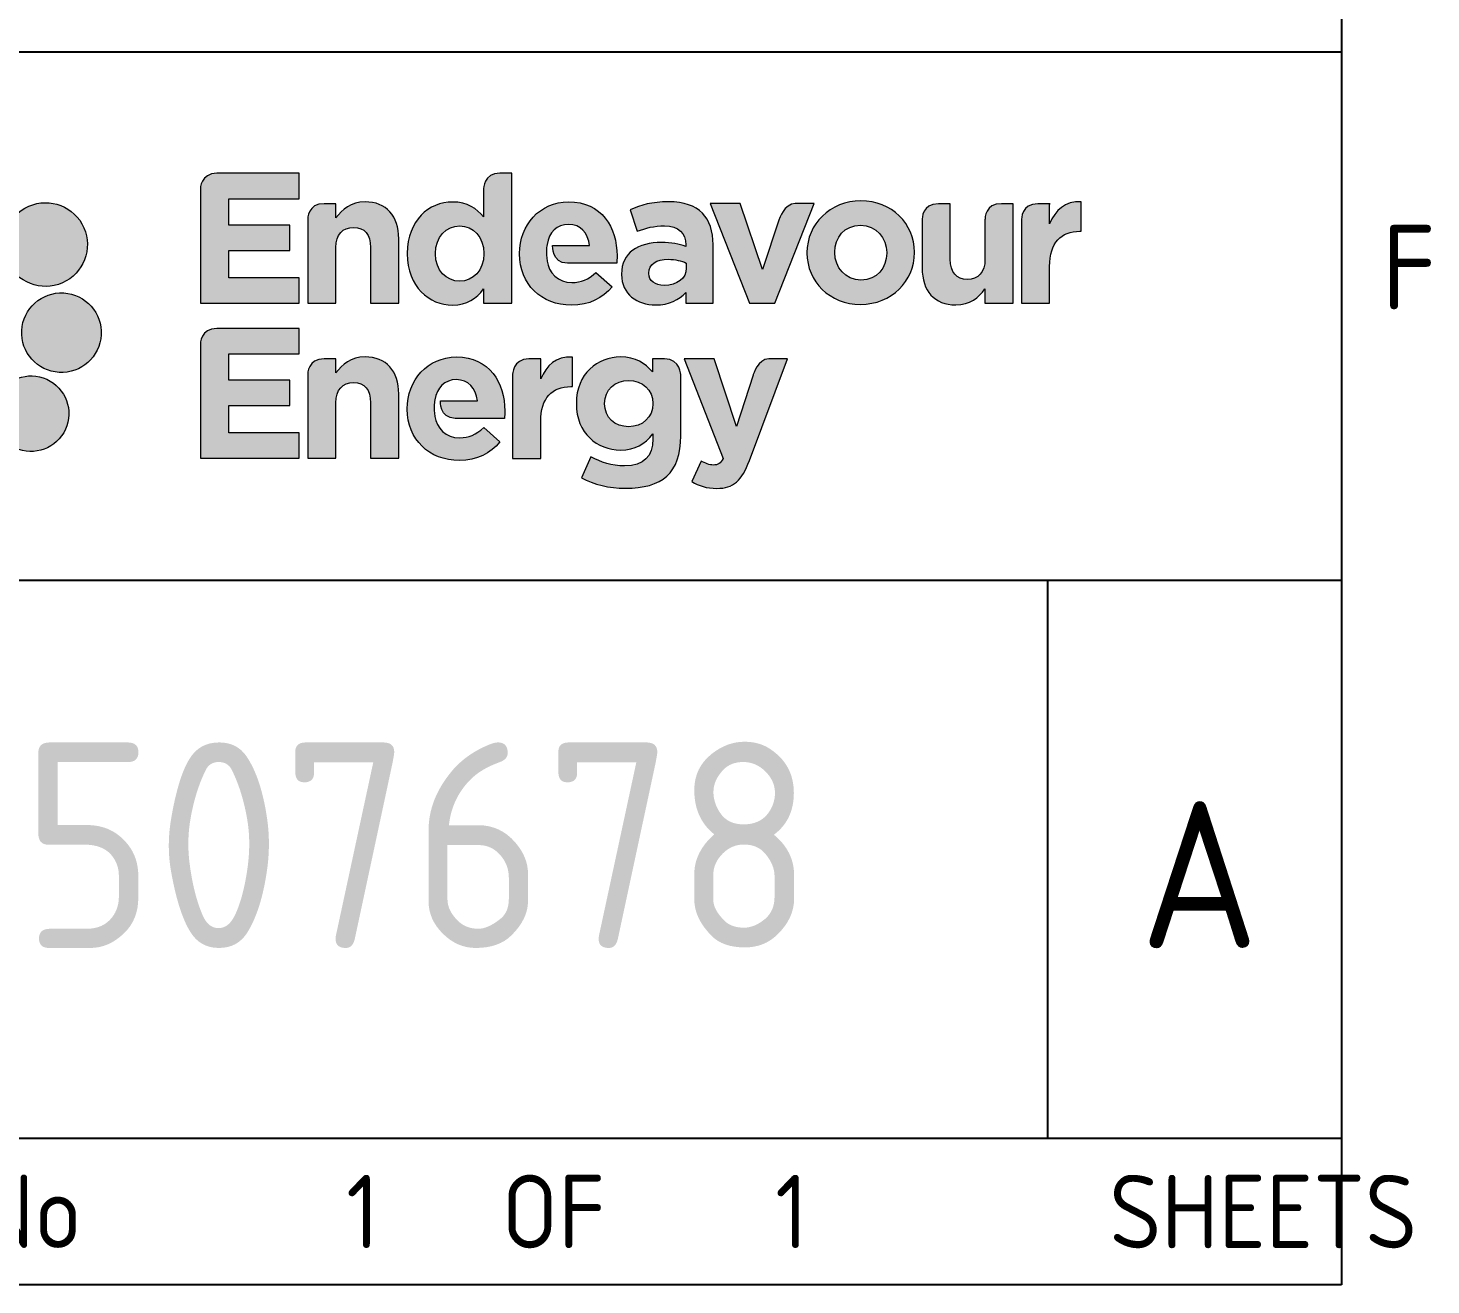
# Paper-space layout 'A2' of a CAD drawing. Header units: metres, sheet in millimetres. Extents: x -21 to 565, y 0 to 412.
# Drawn here: x 515.67 to 563.44, y 5 to 47.81 of the extents above; entities that cross this region are included whole.
import ezdxf
from ezdxf.enums import TextEntityAlignment as Align

# ---------------------------------------------------------------- set-up
doc = ezdxf.new("R2010")
doc.units = ezdxf.units.M
doc.layers.get('0').update_dxf_attribs({"color": 6})
doc.layers.add('Notes', color=7, linetype='Continuous')
doc.layers.add('SupportsUG_SP_EXT', color=7, linetype='Continuous')
doc.layers.get('0').freeze()
doc.styles.add('iecISOCP', font='isocp.shx')
doc.styles.get("Standard").update_dxf_attribs({"font": 'arial.ttf'})

# ---------------------------------------------------------------- blocks, each defined once
blk = doc.blocks.new('EE_LOGO')
h = blk.add_hatch(color=7)
edge = h.paths.add_edge_path()
edge.add_spline(control_points=[(-3.852, 0.44), (-3.852, 0.44), (-3.852, 4.253), (-3.852, 4.3), (-3.852, 4.346), (-3.85, 4.86), (-3.293, 4.86), (-2.736, 4.861), (-0.486, 4.86), (-0.486, 4.86), (-0.486, 4.86), (-0.486, 3.995), (-0.486, 3.995), (-0.486, 3.995), (-2.886, 3.995), (-2.886, 3.995), (-2.886, 3.995), (-2.886, 3.099), (-2.886, 3.099), (-2.886, 3.099), (-0.802, 3.099), (-0.802, 3.099), (-0.802, 3.099), (-0.802, 2.233), (-0.802, 2.233), (-0.802, 2.233), (-2.886, 2.233), (-2.886, 2.233), (-2.886, 2.233), (-2.886, 1.305), (-2.886, 1.305), (-2.886, 1.305), (-0.486, 1.305), (-0.486, 1.305), (-0.486, 1.305), (-0.486, 0.44), (-0.486, 0.44), (-0.486, 0.44), (-3.852, 0.44), (-3.852, 0.44)], knot_values=[0, 0, 0, 0, 1, 1, 1, 2, 2, 2, 3, 3, 3, 4, 4, 4, 5, 5, 5, 6, 6, 6, 7, 7, 7, 8, 8, 8, 9, 9, 9, 10, 10, 10, 11, 11, 11, 12, 12, 12, 13, 13, 13, 13], degree=3, periodic=0)
h = blk.add_hatch(color=7)
edge = h.paths.add_edge_path(flags=16)
edge.add_spline(control_points=[(5.8, 2.133), (5.8, 2.695), (5.427, 3.067), (4.979, 3.067), (4.531, 3.067), (4.151, 2.701), (4.151, 2.133), (4.151, 2.133), (4.151, 2.12), (4.151, 2.12), (4.151, 1.558), (4.531, 1.185), (4.979, 1.185), (5.427, 1.185), (5.8, 1.558), (5.8, 2.12), (5.8, 2.12), (5.8, 2.133), (5.8, 2.133)], knot_values=[0, 0, 0, 0, 1, 1, 1, 2, 2, 2, 3, 3, 3, 4, 4, 4, 5, 5, 5, 6, 6, 6, 6], degree=3, periodic=0)
edge = h.paths.add_edge_path()
edge.add_spline(control_points=[(5.787, 0.44), (5.787, 0.44), (5.787, 0.92), (5.787, 0.92), (5.554, 0.604), (5.231, 0.371), (4.733, 0.371), (3.943, 0.371), (3.192, 0.99), (3.192, 2.12), (3.192, 2.12), (3.192, 2.133), (3.192, 2.133), (3.192, 3.263), (3.931, 3.882), (4.733, 3.882), (5.244, 3.882), (5.56, 3.648), (5.787, 3.377), (5.787, 3.377), (5.787, 4.266), (5.787, 4.304), (5.787, 4.343), (5.789, 4.861), (6.343, 4.861), (6.731, 4.861), (6.747, 4.861), (6.747, 4.861), (6.747, 4.861), (6.747, 0.44), (6.747, 0.44), (6.747, 0.44), (5.787, 0.44), (5.787, 0.44)], knot_values=[0, 0, 0, 0, 1, 1, 1, 2, 2, 2, 3, 3, 3, 4, 4, 4, 5, 5, 5, 6, 6, 6, 7, 7, 7, 8, 8, 8, 9, 9, 9, 10, 10, 10, 11, 11, 11, 11], degree=3, periodic=0)
h = blk.add_hatch(color=7)
edge = h.paths.add_edge_path()
edge.add_spline(control_points=[(-8.551, 1.129), (-7.829, 1.446), (-7.501, 2.288), (-7.819, 3.008), (-8.136, 3.727), (-8.978, 4.056), (-9.698, 3.738), (-10.419, 3.421), (-10.746, 2.579), (-10.431, 1.859), (-10.113, 1.137), (-9.272, 0.81), (-8.551, 1.129)], knot_values=[0, 0, 0, 0, 1, 1, 1, 2, 2, 2, 3, 3, 3, 4, 4, 4, 4], degree=3, periodic=0)
h = blk.add_hatch(color=7)
edge = h.paths.add_edge_path()
edge.add_spline(control_points=[(1.944, 0.44), (1.944, 0.44), (1.944, 2.328), (1.944, 2.328), (1.944, 2.783), (1.729, 3.017), (1.363, 3.017), (0.996, 3.017), (0.763, 2.783), (0.763, 2.328), (0.763, 2.328), (0.763, 0.44), (0.763, 0.44), (0.763, 0.44), (-0.197, 0.44), (-0.197, 0.44), (-0.197, 0.44), (-0.195, 3.212), (-0.197, 3.27), (-0.198, 3.328), (-0.198, 3.825), (0.36, 3.825), (0.763, 3.825), (0.763, 3.825), (0.763, 3.825), (0.763, 3.825), (0.763, 3.345), (0.763, 3.345), (0.984, 3.629), (1.268, 3.888), (1.754, 3.888), (2.481, 3.888), (2.904, 3.408), (2.904, 2.632), (2.904, 2.632), (2.904, 0.44), (2.904, 0.44), (2.904, 0.44), (1.944, 0.44), (1.944, 0.44)], knot_values=[0, 0, 0, 0, 1, 1, 1, 2, 2, 2, 3, 3, 3, 4, 4, 4, 5, 5, 5, 6, 6, 6, 7, 7, 7, 8, 8, 8, 9, 9, 9, 10, 10, 10, 11, 11, 11, 12, 12, 12, 13, 13, 13, 13], degree=3, periodic=0)
h = blk.add_hatch(color=7)
edge = h.paths.add_edge_path()
edge.add_spline(control_points=[(8.687, 3.89), (7.702, 3.89), (7.014, 3.094), (7.014, 2.128), (7.014, 2.128), (7.014, 2.116), (7.014, 2.116), (7.014, 1.08), (7.765, 0.367), (8.782, 0.367), (9.394, 0.367), (9.849, 0.606), (10.164, 0.998), (10.164, 0.998), (9.615, 1.484), (9.615, 1.484), (9.35, 1.238), (9.116, 1.144), (8.794, 1.137), (8.33, 1.127), (8.001, 1.494), (7.955, 1.865), (7.915, 2.185), (7.929, 2.29), (7.951, 2.43), (8.017, 2.847), (8.289, 3.12), (8.687, 3.12), (9.091, 3.12), (9.344, 2.829), (9.401, 2.4), (9.401, 2.4), (8.14, 2.4), (8.14, 2.4), (8.14, 2.4), (8.117, 1.8), (8.643, 1.8), (9.169, 1.8), (10.323, 1.8), (10.323, 1.8), (10.329, 1.888), (10.335, 1.945), (10.335, 2.04), (10.335, 2.04), (10.335, 2.052), (10.335, 2.052), (10.335, 3.012), (9.817, 3.89), (8.687, 3.89)], knot_values=[0, 0, 0, 0, 1, 1, 1, 2, 2, 2, 3, 3, 3, 4, 4, 4, 5, 5, 5, 6, 6, 6, 7, 7, 7, 8, 8, 8, 9, 9, 9, 10, 10, 10, 11, 11, 11, 12, 12, 12, 13, 13, 13, 14, 14, 14, 15, 15, 15, 16, 16, 16, 16], degree=3, periodic=0)
h = blk.add_hatch(color=7)
edge = h.paths.add_edge_path(flags=16)
edge.add_spline(control_points=[(12.693, 1.804), (12.529, 1.88), (12.315, 1.93), (12.081, 1.93), (11.67, 1.93), (11.418, 1.766), (11.418, 1.463), (11.418, 1.463), (11.418, 1.45), (11.418, 1.45), (11.418, 1.191), (11.632, 1.04), (11.942, 1.04), (12.39, 1.04), (12.693, 1.286), (12.693, 1.633), (12.693, 1.633), (12.693, 1.804), (12.693, 1.804)], knot_values=[0, 0, 0, 0, 1, 1, 1, 2, 2, 2, 3, 3, 3, 4, 4, 4, 5, 5, 5, 6, 6, 6, 6], degree=3, periodic=0)
edge = h.paths.add_edge_path()
edge.add_spline(control_points=[(12.674, 0.44), (12.674, 0.44), (12.674, 0.806), (12.674, 0.806), (12.441, 0.547), (12.119, 0.377), (11.651, 0.377), (11.014, 0.377), (10.489, 0.743), (10.489, 1.412), (10.489, 1.412), (10.489, 1.425), (10.489, 1.425), (10.489, 2.164), (11.051, 2.505), (11.853, 2.505), (12.194, 2.505), (12.441, 2.448), (12.68, 2.366), (12.68, 2.366), (12.68, 2.423), (12.68, 2.423), (12.68, 2.82), (12.434, 3.069), (11.954, 3.069), (11.588, 3.069), (11.329, 2.999), (11.02, 2.886), (11.02, 2.886), (10.78, 3.618), (10.78, 3.618), (11.152, 3.782), (11.519, 3.89), (12.093, 3.89), (13.142, 3.89), (13.603, 3.347), (13.603, 2.431), (13.603, 2.431), (13.603, 0.44), (13.603, 0.44), (13.603, 0.44), (12.674, 0.44), (12.674, 0.44)], knot_values=[0, 0, 0, 0, 1, 1, 1, 2, 2, 2, 3, 3, 3, 4, 4, 4, 5, 5, 5, 6, 6, 6, 7, 7, 7, 8, 8, 8, 9, 9, 9, 10, 10, 10, 11, 11, 11, 12, 12, 12, 13, 13, 13, 14, 14, 14, 14], degree=3, periodic=0)
h = blk.add_hatch(color=7)
edge = h.paths.add_edge_path()
edge.add_spline(control_points=[(15.712, 0.441), (15.712, 0.441), (14.841, 0.441), (14.841, 0.441), (14.841, 0.441), (13.508, 3.828), (13.508, 3.828), (13.508, 3.828), (14.525, 3.828), (14.525, 3.828), (14.525, 3.828), (15.283, 1.584), (15.283, 1.584), (15.283, 1.584), (15.86, 3.296), (15.86, 3.296), (15.86, 3.296), (16.025, 3.828), (16.404, 3.828), (16.783, 3.828), (17.044, 3.828), (17.044, 3.828), (17.044, 3.828), (15.712, 0.441), (15.712, 0.441)], knot_values=[0, 0, 0, 0, 1, 1, 1, 2, 2, 2, 3, 3, 3, 4, 4, 4, 5, 5, 5, 6, 6, 6, 7, 7, 7, 8, 8, 8, 8], degree=3, periodic=0)
h = blk.add_hatch(color=7)
edge = h.paths.add_edge_path(flags=16)
edge.add_spline(control_points=[(19.518, 2.158), (19.518, 2.657), (19.157, 3.092), (18.627, 3.092), (18.078, 3.092), (17.749, 2.669), (17.749, 2.171), (17.749, 2.171), (17.749, 2.158), (17.749, 2.158), (17.749, 1.659), (18.109, 1.223), (18.64, 1.223), (19.189, 1.223), (19.518, 1.646), (19.518, 2.145), (19.518, 2.145), (19.518, 2.158), (19.518, 2.158)], knot_values=[0, 0, 0, 0, 1, 1, 1, 2, 2, 2, 3, 3, 3, 4, 4, 4, 5, 5, 5, 6, 6, 6, 6], degree=3, periodic=0)
edge = h.paths.add_edge_path()
edge.add_spline(control_points=[(18.627, 0.396), (17.579, 0.396), (16.802, 1.173), (16.802, 2.145), (16.802, 2.145), (16.802, 2.158), (16.802, 2.158), (16.802, 3.13), (17.585, 3.92), (18.64, 3.92), (19.688, 3.92), (20.465, 3.143), (20.465, 2.171), (20.465, 2.171), (20.465, 2.158), (20.465, 2.158), (20.465, 1.185), (19.682, 0.396), (18.627, 0.396)], knot_values=[0, 0, 0, 0, 1, 1, 1, 2, 2, 2, 3, 3, 3, 4, 4, 4, 5, 5, 5, 6, 6, 6, 6], degree=3, periodic=0)
h = blk.add_hatch(color=7)
edge = h.paths.add_edge_path()
edge.add_spline(control_points=[(22.864, 0.44), (22.864, 0.44), (22.864, 0.92), (22.864, 0.92), (22.643, 0.636), (22.359, 0.377), (21.872, 0.377), (21.146, 0.377), (20.723, 0.857), (20.723, 1.633), (20.723, 1.633), (20.723, 3.221), (20.723, 3.269), (20.723, 3.317), (20.719, 3.825), (21.276, 3.825), (21.683, 3.825), (21.683, 3.825), (21.683, 3.825), (21.683, 3.825), (21.683, 1.937), (21.683, 1.937), (21.683, 1.482), (21.898, 1.248), (22.264, 1.248), (22.63, 1.248), (22.864, 1.482), (22.864, 1.937), (22.864, 1.937), (22.864, 3.204), (22.864, 3.27), (22.864, 3.338), (22.87, 3.825), (23.421, 3.825), (23.824, 3.825), (23.824, 3.825), (23.824, 3.825), (23.824, 3.825), (23.824, 0.44), (23.824, 0.44), (23.824, 0.44), (22.864, 0.44), (22.864, 0.44)], knot_values=[0, 0, 0, 0, 1, 1, 1, 2, 2, 2, 3, 3, 3, 4, 4, 4, 5, 5, 5, 6, 6, 6, 7, 7, 7, 8, 8, 8, 9, 9, 9, 10, 10, 10, 11, 11, 11, 12, 12, 12, 13, 13, 13, 14, 14, 14, 14], degree=3, periodic=0)
h = blk.add_hatch(color=7)
edge = h.paths.add_edge_path()
edge.add_spline(control_points=[(26.094, 2.884), (25.456, 2.884), (25.065, 2.499), (25.065, 1.691), (25.065, 1.691), (25.065, 0.441), (25.065, 0.441), (25.065, 0.441), (24.105, 0.441), (24.105, 0.441), (24.105, 0.441), (24.105, 3.238), (24.105, 3.269), (24.105, 3.3), (24.103, 3.825), (24.662, 3.825), (25.221, 3.825), (25.065, 3.825), (25.065, 3.825), (25.065, 3.825), (25.065, 3.143), (25.065, 3.143), (25.261, 3.611), (25.576, 3.914), (26.144, 3.889), (26.144, 3.889), (26.144, 2.884), (26.144, 2.884), (26.144, 2.884), (26.094, 2.884), (26.094, 2.884)], knot_values=[0, 0, 0, 0, 1, 1, 1, 2, 2, 2, 3, 3, 3, 4, 4, 4, 5, 5, 5, 6, 6, 6, 7, 7, 7, 8, 8, 8, 9, 9, 9, 10, 10, 10, 10], degree=3, periodic=0)
h = blk.add_hatch(color=7)
edge = h.paths.add_edge_path()
edge.add_spline(control_points=[(-8.66, -1.921), (-7.912, -1.963), (-7.274, -1.392), (-7.231, -0.645), (-7.186, 0.102), (-7.76, 0.74), (-8.507, 0.784), (-9.254, 0.827), (-9.893, 0.256), (-9.936, -0.492), (-9.977, -1.238), (-9.407, -1.878), (-8.66, -1.921)], knot_values=[0, 0, 0, 0, 1, 1, 1, 2, 2, 2, 3, 3, 3, 4, 4, 4, 4], degree=3, periodic=0)
h = blk.add_hatch(color=7)
edge = h.paths.add_edge_path()
edge.add_spline(control_points=[(-3.852, -4.844), (-3.852, -4.844), (-3.852, -1.031), (-3.852, -0.984), (-3.852, -0.938), (-3.85, -0.425), (-3.293, -0.424), (-2.736, -0.424), (-0.486, -0.424), (-0.486, -0.424), (-0.486, -0.424), (-0.486, -1.289), (-0.486, -1.289), (-0.486, -1.289), (-2.886, -1.289), (-2.886, -1.289), (-2.886, -1.289), (-2.886, -2.186), (-2.886, -2.186), (-2.886, -2.186), (-0.802, -2.186), (-0.802, -2.186), (-0.802, -2.186), (-0.802, -3.051), (-0.802, -3.051), (-0.802, -3.051), (-2.886, -3.051), (-2.886, -3.051), (-2.886, -3.051), (-2.886, -3.98), (-2.886, -3.98), (-2.886, -3.98), (-0.486, -3.98), (-0.486, -3.98), (-0.486, -3.98), (-0.486, -4.844), (-0.486, -4.844), (-0.486, -4.844), (-3.852, -4.844), (-3.852, -4.844)], knot_values=[0, 0, 0, 0, 1, 1, 1, 2, 2, 2, 3, 3, 3, 4, 4, 4, 5, 5, 5, 6, 6, 6, 7, 7, 7, 8, 8, 8, 9, 9, 9, 10, 10, 10, 11, 11, 11, 12, 12, 12, 13, 13, 13, 13], degree=3, periodic=0)
h = blk.add_hatch(color=7)
edge = h.paths.add_edge_path()
edge.add_spline(control_points=[(1.944, -4.844), (1.944, -4.844), (1.944, -2.956), (1.944, -2.956), (1.944, -2.502), (1.729, -2.267), (1.363, -2.267), (0.996, -2.267), (0.763, -2.502), (0.763, -2.956), (0.763, -2.956), (0.763, -4.844), (0.763, -4.844), (0.763, -4.844), (-0.197, -4.844), (-0.197, -4.844), (-0.197, -4.844), (-0.195, -2.072), (-0.197, -2.014), (-0.198, -1.956), (-0.198, -1.459), (0.36, -1.459), (0.763, -1.459), (0.763, -1.459), (0.763, -1.459), (0.763, -1.459), (0.763, -1.939), (0.763, -1.939), (0.984, -1.655), (1.268, -1.396), (1.754, -1.396), (2.481, -1.396), (2.904, -1.876), (2.904, -2.653), (2.904, -2.653), (2.904, -4.844), (2.904, -4.844), (2.904, -4.844), (1.944, -4.844), (1.944, -4.844)], knot_values=[0, 0, 0, 0, 1, 1, 1, 2, 2, 2, 3, 3, 3, 4, 4, 4, 5, 5, 5, 6, 6, 6, 7, 7, 7, 8, 8, 8, 9, 9, 9, 10, 10, 10, 11, 11, 11, 12, 12, 12, 13, 13, 13, 13], degree=3, periodic=0)
h = blk.add_hatch(color=7)
edge = h.paths.add_edge_path()
edge.add_spline(control_points=[(4.865, -1.396), (3.88, -1.396), (3.192, -2.192), (3.192, -3.158), (3.192, -3.158), (3.192, -3.171), (3.192, -3.171), (3.192, -4.206), (3.943, -4.92), (4.96, -4.92), (5.572, -4.92), (6.027, -4.68), (6.343, -4.288), (6.343, -4.288), (5.794, -3.802), (5.794, -3.802), (5.528, -4.048), (5.295, -4.143), (4.973, -4.149), (4.508, -4.159), (4.18, -3.793), (4.133, -3.421), (4.093, -3.101), (4.107, -2.996), (4.129, -2.856), (4.195, -2.439), (4.467, -2.167), (4.865, -2.167), (5.269, -2.167), (5.522, -2.457), (5.579, -2.886), (5.579, -2.886), (4.318, -2.886), (4.318, -2.886), (4.318, -2.886), (4.295, -3.486), (4.821, -3.486), (5.347, -3.486), (6.501, -3.486), (6.501, -3.486), (6.507, -3.398), (6.513, -3.341), (6.513, -3.246), (6.513, -3.246), (6.513, -3.234), (6.513, -3.234), (6.513, -2.274), (5.995, -1.396), (4.865, -1.396)], knot_values=[0, 0, 0, 0, 1, 1, 1, 2, 2, 2, 3, 3, 3, 4, 4, 4, 5, 5, 5, 6, 6, 6, 7, 7, 7, 8, 8, 8, 9, 9, 9, 10, 10, 10, 11, 11, 11, 12, 12, 12, 13, 13, 13, 14, 14, 14, 15, 15, 15, 16, 16, 16, 16], degree=3, periodic=0)
h = blk.add_hatch(color=7)
edge = h.paths.add_edge_path()
edge.add_spline(control_points=[(8.766, -2.404), (8.128, -2.404), (7.736, -2.789), (7.736, -3.598), (7.736, -3.598), (7.736, -4.848), (7.736, -4.848), (7.736, -4.848), (6.776, -4.848), (6.776, -4.848), (6.776, -4.848), (6.776, -2.05), (6.776, -2.019), (6.776, -1.989), (6.774, -1.463), (7.333, -1.463), (7.736, -1.463), (7.736, -1.463), (7.736, -1.463), (7.736, -1.463), (7.736, -2.145), (7.736, -2.145), (7.932, -1.678), (8.247, -1.375), (8.816, -1.4), (8.816, -1.4), (8.816, -2.404), (8.816, -2.404), (8.816, -2.404), (8.766, -2.404), (8.766, -2.404)], knot_values=[0, 0, 0, 0, 1, 1, 1, 2, 2, 2, 3, 3, 3, 4, 4, 4, 5, 5, 5, 6, 6, 6, 7, 7, 7, 8, 8, 8, 9, 9, 9, 10, 10, 10, 10], degree=3, periodic=0)
h = blk.add_hatch(color=7)
edge = h.paths.add_edge_path(flags=16)
edge.add_spline(control_points=[(11.557, -2.975), (11.557, -2.514), (11.198, -2.192), (10.73, -2.192), (10.263, -2.192), (9.909, -2.514), (9.909, -2.975), (9.909, -2.975), (9.909, -2.988), (9.909, -2.988), (9.909, -3.455), (10.263, -3.771), (10.73, -3.771), (11.198, -3.771), (11.557, -3.448), (11.557, -2.988), (11.557, -2.988), (11.557, -2.975), (11.557, -2.975)], knot_values=[0, 0, 0, 0, 1, 1, 1, 2, 2, 2, 3, 3, 3, 4, 4, 4, 5, 5, 5, 6, 6, 6, 6], degree=3, periodic=0)
edge = h.paths.add_edge_path()
edge.add_spline(control_points=[(10.617, -5.867), (10.067, -5.867), (9.549, -5.741), (9.12, -5.513), (9.12, -5.513), (9.448, -4.793), (9.448, -4.793), (9.796, -4.989), (10.143, -5.103), (10.592, -5.103), (11.248, -5.103), (11.557, -4.787), (11.557, -4.181), (11.557, -4.181), (11.557, -4.017), (11.557, -4.017), (11.273, -4.358), (10.964, -4.566), (10.452, -4.566), (9.663, -4.566), (8.949, -3.991), (8.949, -2.988), (8.949, -2.988), (8.949, -2.975), (8.949, -2.975), (8.949, -1.965), (9.676, -1.396), (10.452, -1.396), (10.976, -1.396), (11.286, -1.617), (11.545, -1.901), (11.545, -1.901), (11.545, -1.459), (11.545, -1.459), (11.545, -1.459), (11.545, -1.459), (11.952, -1.459), (12.509, -1.459), (12.505, -2.018), (12.505, -2.018), (12.505, -2.018), (12.505, -4.08), (12.505, -4.08), (12.505, -5.355), (11.873, -5.867), (10.617, -5.867)], knot_values=[0, 0, 0, 0, 1, 1, 1, 2, 2, 2, 3, 3, 3, 4, 4, 4, 5, 5, 5, 6, 6, 6, 7, 7, 7, 8, 8, 8, 9, 9, 9, 10, 10, 10, 11, 11, 11, 12, 12, 12, 13, 13, 13, 14, 14, 14, 15, 15, 15, 15], degree=3, periodic=0)
h = blk.add_hatch(color=7)
edge = h.paths.add_edge_path()
edge.add_spline(control_points=[(-10.266, -4.439), (-9.654, -4.794), (-8.863, -4.589), (-8.506, -3.974), (-8.149, -3.359), (-8.356, -2.573), (-8.968, -2.215), (-9.583, -1.856), (-10.371, -2.064), (-10.729, -2.678), (-11.089, -3.292), (-10.881, -4.08), (-10.266, -4.439)], knot_values=[0, 0, 0, 0, 1, 1, 1, 2, 2, 2, 3, 3, 3, 4, 4, 4, 4], degree=3, periodic=0)
h = blk.add_hatch(color=7)
edge = h.paths.add_edge_path()
edge.add_spline(control_points=[(14.843, -4.923), (14.584, -5.612), (14.306, -5.871), (13.732, -5.871), (13.384, -5.871), (13.125, -5.782), (12.879, -5.637), (12.879, -5.637), (13.201, -4.942), (13.201, -4.942), (13.328, -5.018), (13.486, -5.075), (13.612, -5.075), (13.776, -5.075), (13.864, -5.025), (13.947, -4.854), (13.947, -4.854), (12.62, -1.457), (12.62, -1.457), (12.62, -1.457), (13.637, -1.457), (13.637, -1.457), (13.637, -1.457), (14.407, -3.762), (14.407, -3.762), (14.407, -3.762), (14.967, -2.015), (14.967, -2.015), (14.967, -2.015), (15.138, -1.457), (15.498, -1.457), (15.858, -1.457), (16.144, -1.457), (16.144, -1.457), (16.144, -1.457), (14.843, -4.923), (14.843, -4.923)], knot_values=[0, 0, 0, 0, 1, 1, 1, 2, 2, 2, 3, 3, 3, 4, 4, 4, 5, 5, 5, 6, 6, 6, 7, 7, 7, 8, 8, 8, 9, 9, 9, 10, 10, 10, 11, 11, 11, 12, 12, 12, 12], degree=3, periodic=0)
at = {"color": 7, "lineweight": 0}
for points, knots in [([(-3.852, 0.44), (-3.852, 0.44), (-3.852, 4.253), (-3.852, 4.3), (-3.852, 4.346), (-3.85, 4.86), (-3.293, 4.86), (-2.736, 4.861), (-0.486, 4.86), (-0.486, 4.86), (-0.486, 4.86), (-0.486, 3.995), (-0.486, 3.995), (-0.486, 3.995), (-2.886, 3.995), (-2.886, 3.995), (-2.886, 3.995), (-2.886, 3.099), (-2.886, 3.099), (-2.886, 3.099), (-0.802, 3.099), (-0.802, 3.099), (-0.802, 3.099), (-0.802, 2.233), (-0.802, 2.233), (-0.802, 2.233), (-2.886, 2.233), (-2.886, 2.233), (-2.886, 2.233), (-2.886, 1.305), (-2.886, 1.305), (-2.886, 1.305), (-0.486, 1.305), (-0.486, 1.305), (-0.486, 1.305), (-0.486, 0.44), (-0.486, 0.44), (-0.486, 0.44), (-3.852, 0.44), (-3.852, 0.44)], [0, 0, 0, 0, 1, 1, 1, 2, 2, 2, 3, 3, 3, 4, 4, 4, 5, 5, 5, 6, 6, 6, 7, 7, 7, 8, 8, 8, 9, 9, 9, 10, 10, 10, 11, 11, 11, 12, 12, 12, 13, 13, 13, 13]), ([(5.787, 0.44), (5.787, 0.44), (5.787, 0.92), (5.787, 0.92), (5.554, 0.604), (5.231, 0.371), (4.733, 0.371), (3.943, 0.371), (3.192, 0.99), (3.192, 2.12), (3.192, 2.12), (3.192, 2.133), (3.192, 2.133), (3.192, 3.263), (3.931, 3.882), (4.733, 3.882), (5.244, 3.882), (5.56, 3.648), (5.787, 3.377), (5.787, 3.377), (5.787, 4.266), (5.787, 4.304), (5.787, 4.343), (5.789, 4.861), (6.343, 4.861), (6.731, 4.861), (6.747, 4.861), (6.747, 4.861), (6.747, 4.861), (6.747, 0.44), (6.747, 0.44), (6.747, 0.44), (5.787, 0.44), (5.787, 0.44)], [0, 0, 0, 0, 1, 1, 1, 2, 2, 2, 3, 3, 3, 4, 4, 4, 5, 5, 5, 6, 6, 6, 7, 7, 7, 8, 8, 8, 9, 9, 9, 10, 10, 10, 11, 11, 11, 11]), ([(-8.551, 1.129), (-7.829, 1.446), (-7.501, 2.288), (-7.819, 3.008), (-8.136, 3.727), (-8.978, 4.056), (-9.698, 3.738), (-10.419, 3.421), (-10.746, 2.579), (-10.431, 1.859), (-10.113, 1.137), (-9.272, 0.81), (-8.551, 1.129)], [0, 0, 0, 0, 1, 1, 1, 2, 2, 2, 3, 3, 3, 4, 4, 4, 4]), ([(1.944, 0.44), (1.944, 0.44), (1.944, 2.328), (1.944, 2.328), (1.944, 2.783), (1.729, 3.017), (1.363, 3.017), (0.996, 3.017), (0.763, 2.783), (0.763, 2.328), (0.763, 2.328), (0.763, 0.44), (0.763, 0.44), (0.763, 0.44), (-0.197, 0.44), (-0.197, 0.44), (-0.197, 0.44), (-0.195, 3.212), (-0.197, 3.27), (-0.198, 3.328), (-0.198, 3.825), (0.36, 3.825), (0.763, 3.825), (0.763, 3.825), (0.763, 3.825), (0.763, 3.825), (0.763, 3.345), (0.763, 3.345), (0.984, 3.629), (1.268, 3.888), (1.754, 3.888), (2.481, 3.888), (2.904, 3.408), (2.904, 2.632), (2.904, 2.632), (2.904, 0.44), (2.904, 0.44), (2.904, 0.44), (1.944, 0.44), (1.944, 0.44)], [0, 0, 0, 0, 1, 1, 1, 2, 2, 2, 3, 3, 3, 4, 4, 4, 5, 5, 5, 6, 6, 6, 7, 7, 7, 8, 8, 8, 9, 9, 9, 10, 10, 10, 11, 11, 11, 12, 12, 12, 13, 13, 13, 13]), ([(8.687, 3.89), (7.702, 3.89), (7.014, 3.094), (7.014, 2.128), (7.014, 2.128), (7.014, 2.116), (7.014, 2.116), (7.014, 1.08), (7.765, 0.367), (8.782, 0.367), (9.394, 0.367), (9.849, 0.606), (10.164, 0.998), (10.164, 0.998), (9.615, 1.484), (9.615, 1.484), (9.35, 1.238), (9.116, 1.144), (8.794, 1.137), (8.33, 1.127), (8.001, 1.494), (7.955, 1.865), (7.915, 2.185), (7.929, 2.29), (7.951, 2.43), (8.017, 2.847), (8.289, 3.12), (8.687, 3.12), (9.091, 3.12), (9.344, 2.829), (9.401, 2.4), (9.401, 2.4), (8.14, 2.4), (8.14, 2.4), (8.14, 2.4), (8.117, 1.8), (8.643, 1.8), (9.169, 1.8), (10.323, 1.8), (10.323, 1.8), (10.329, 1.888), (10.335, 1.945), (10.335, 2.04), (10.335, 2.04), (10.335, 2.052), (10.335, 2.052), (10.335, 3.012), (9.817, 3.89), (8.687, 3.89)], [0, 0, 0, 0, 1, 1, 1, 2, 2, 2, 3, 3, 3, 4, 4, 4, 5, 5, 5, 6, 6, 6, 7, 7, 7, 8, 8, 8, 9, 9, 9, 10, 10, 10, 11, 11, 11, 12, 12, 12, 13, 13, 13, 14, 14, 14, 15, 15, 15, 16, 16, 16, 16]), ([(12.674, 0.44), (12.674, 0.44), (12.674, 0.806), (12.674, 0.806), (12.441, 0.547), (12.119, 0.377), (11.651, 0.377), (11.014, 0.377), (10.489, 0.743), (10.489, 1.412), (10.489, 1.412), (10.489, 1.425), (10.489, 1.425), (10.489, 2.164), (11.051, 2.505), (11.853, 2.505), (12.194, 2.505), (12.441, 2.448), (12.68, 2.366), (12.68, 2.366), (12.68, 2.423), (12.68, 2.423), (12.68, 2.82), (12.434, 3.069), (11.954, 3.069), (11.588, 3.069), (11.329, 2.999), (11.02, 2.886), (11.02, 2.886), (10.78, 3.618), (10.78, 3.618), (11.152, 3.782), (11.519, 3.89), (12.093, 3.89), (13.142, 3.89), (13.603, 3.347), (13.603, 2.431), (13.603, 2.431), (13.603, 0.44), (13.603, 0.44), (13.603, 0.44), (12.674, 0.44), (12.674, 0.44)], [0, 0, 0, 0, 1, 1, 1, 2, 2, 2, 3, 3, 3, 4, 4, 4, 5, 5, 5, 6, 6, 6, 7, 7, 7, 8, 8, 8, 9, 9, 9, 10, 10, 10, 11, 11, 11, 12, 12, 12, 13, 13, 13, 14, 14, 14, 14]), ([(15.712, 0.441), (15.712, 0.441), (14.841, 0.441), (14.841, 0.441), (14.841, 0.441), (13.508, 3.828), (13.508, 3.828), (13.508, 3.828), (14.525, 3.828), (14.525, 3.828), (14.525, 3.828), (15.283, 1.584), (15.283, 1.584), (15.283, 1.584), (15.86, 3.296), (15.86, 3.296), (15.86, 3.296), (16.025, 3.828), (16.404, 3.828), (16.783, 3.828), (17.044, 3.828), (17.044, 3.828), (17.044, 3.828), (15.712, 0.441), (15.712, 0.441)], [0, 0, 0, 0, 1, 1, 1, 2, 2, 2, 3, 3, 3, 4, 4, 4, 5, 5, 5, 6, 6, 6, 7, 7, 7, 8, 8, 8, 8]), ([(18.627, 0.396), (17.579, 0.396), (16.802, 1.173), (16.802, 2.145), (16.802, 2.145), (16.802, 2.158), (16.802, 2.158), (16.802, 3.13), (17.585, 3.92), (18.64, 3.92), (19.688, 3.92), (20.465, 3.143), (20.465, 2.171), (20.465, 2.171), (20.465, 2.158), (20.465, 2.158), (20.465, 1.185), (19.682, 0.396), (18.627, 0.396)], [0, 0, 0, 0, 1, 1, 1, 2, 2, 2, 3, 3, 3, 4, 4, 4, 5, 5, 5, 6, 6, 6, 6]), ([(22.864, 0.44), (22.864, 0.44), (22.864, 0.92), (22.864, 0.92), (22.643, 0.636), (22.359, 0.377), (21.872, 0.377), (21.146, 0.377), (20.723, 0.857), (20.723, 1.633), (20.723, 1.633), (20.723, 3.221), (20.723, 3.269), (20.723, 3.317), (20.719, 3.825), (21.276, 3.825), (21.683, 3.825), (21.683, 3.825), (21.683, 3.825), (21.683, 3.825), (21.683, 1.937), (21.683, 1.937), (21.683, 1.482), (21.898, 1.248), (22.264, 1.248), (22.63, 1.248), (22.864, 1.482), (22.864, 1.937), (22.864, 1.937), (22.864, 3.204), (22.864, 3.27), (22.864, 3.338), (22.87, 3.825), (23.421, 3.825), (23.824, 3.825), (23.824, 3.825), (23.824, 3.825), (23.824, 3.825), (23.824, 0.44), (23.824, 0.44), (23.824, 0.44), (22.864, 0.44), (22.864, 0.44)], [0, 0, 0, 0, 1, 1, 1, 2, 2, 2, 3, 3, 3, 4, 4, 4, 5, 5, 5, 6, 6, 6, 7, 7, 7, 8, 8, 8, 9, 9, 9, 10, 10, 10, 11, 11, 11, 12, 12, 12, 13, 13, 13, 14, 14, 14, 14]), ([(26.094, 2.884), (25.456, 2.884), (25.065, 2.499), (25.065, 1.691), (25.065, 1.691), (25.065, 0.441), (25.065, 0.441), (25.065, 0.441), (24.105, 0.441), (24.105, 0.441), (24.105, 0.441), (24.105, 3.238), (24.105, 3.269), (24.105, 3.3), (24.103, 3.825), (24.662, 3.825), (25.221, 3.825), (25.065, 3.825), (25.065, 3.825), (25.065, 3.825), (25.065, 3.143), (25.065, 3.143), (25.261, 3.611), (25.576, 3.914), (26.144, 3.889), (26.144, 3.889), (26.144, 2.884), (26.144, 2.884), (26.144, 2.884), (26.094, 2.884), (26.094, 2.884)], [0, 0, 0, 0, 1, 1, 1, 2, 2, 2, 3, 3, 3, 4, 4, 4, 5, 5, 5, 6, 6, 6, 7, 7, 7, 8, 8, 8, 9, 9, 9, 10, 10, 10, 10]), ([(5.8, 2.133), (5.8, 2.695), (5.427, 3.067), (4.979, 3.067), (4.531, 3.067), (4.151, 2.701), (4.151, 2.133), (4.151, 2.133), (4.151, 2.12), (4.151, 2.12), (4.151, 1.558), (4.531, 1.185), (4.979, 1.185), (5.427, 1.185), (5.8, 1.558), (5.8, 2.12), (5.8, 2.12), (5.8, 2.133), (5.8, 2.133)], [0, 0, 0, 0, 1, 1, 1, 2, 2, 2, 3, 3, 3, 4, 4, 4, 5, 5, 5, 6, 6, 6, 6]), ([(19.518, 2.158), (19.518, 2.657), (19.157, 3.092), (18.627, 3.092), (18.078, 3.092), (17.749, 2.669), (17.749, 2.171), (17.749, 2.171), (17.749, 2.158), (17.749, 2.158), (17.749, 1.659), (18.109, 1.223), (18.64, 1.223), (19.189, 1.223), (19.518, 1.646), (19.518, 2.145), (19.518, 2.145), (19.518, 2.158), (19.518, 2.158)], [0, 0, 0, 0, 1, 1, 1, 2, 2, 2, 3, 3, 3, 4, 4, 4, 5, 5, 5, 6, 6, 6, 6]), ([(12.693, 1.804), (12.529, 1.88), (12.315, 1.93), (12.081, 1.93), (11.67, 1.93), (11.418, 1.766), (11.418, 1.463), (11.418, 1.463), (11.418, 1.45), (11.418, 1.45), (11.418, 1.191), (11.632, 1.04), (11.942, 1.04), (12.39, 1.04), (12.693, 1.286), (12.693, 1.633), (12.693, 1.633), (12.693, 1.804), (12.693, 1.804)], [0, 0, 0, 0, 1, 1, 1, 2, 2, 2, 3, 3, 3, 4, 4, 4, 5, 5, 5, 6, 6, 6, 6]), ([(-8.66, -1.921), (-7.912, -1.963), (-7.274, -1.392), (-7.231, -0.645), (-7.186, 0.102), (-7.76, 0.74), (-8.507, 0.784), (-9.254, 0.827), (-9.893, 0.256), (-9.936, -0.492), (-9.977, -1.238), (-9.407, -1.878), (-8.66, -1.921)], [0, 0, 0, 0, 1, 1, 1, 2, 2, 2, 3, 3, 3, 4, 4, 4, 4]), ([(-3.852, -4.844), (-3.852, -4.844), (-3.852, -1.031), (-3.852, -0.984), (-3.852, -0.938), (-3.85, -0.425), (-3.293, -0.424), (-2.736, -0.424), (-0.486, -0.424), (-0.486, -0.424), (-0.486, -0.424), (-0.486, -1.289), (-0.486, -1.289), (-0.486, -1.289), (-2.886, -1.289), (-2.886, -1.289), (-2.886, -1.289), (-2.886, -2.186), (-2.886, -2.186), (-2.886, -2.186), (-0.802, -2.186), (-0.802, -2.186), (-0.802, -2.186), (-0.802, -3.051), (-0.802, -3.051), (-0.802, -3.051), (-2.886, -3.051), (-2.886, -3.051), (-2.886, -3.051), (-2.886, -3.98), (-2.886, -3.98), (-2.886, -3.98), (-0.486, -3.98), (-0.486, -3.98), (-0.486, -3.98), (-0.486, -4.844), (-0.486, -4.844), (-0.486, -4.844), (-3.852, -4.844), (-3.852, -4.844)], [0, 0, 0, 0, 1, 1, 1, 2, 2, 2, 3, 3, 3, 4, 4, 4, 5, 5, 5, 6, 6, 6, 7, 7, 7, 8, 8, 8, 9, 9, 9, 10, 10, 10, 11, 11, 11, 12, 12, 12, 13, 13, 13, 13]), ([(1.944, -4.844), (1.944, -4.844), (1.944, -2.956), (1.944, -2.956), (1.944, -2.502), (1.729, -2.267), (1.363, -2.267), (0.996, -2.267), (0.763, -2.502), (0.763, -2.956), (0.763, -2.956), (0.763, -4.844), (0.763, -4.844), (0.763, -4.844), (-0.197, -4.844), (-0.197, -4.844), (-0.197, -4.844), (-0.195, -2.072), (-0.197, -2.014), (-0.198, -1.956), (-0.198, -1.459), (0.36, -1.459), (0.763, -1.459), (0.763, -1.459), (0.763, -1.459), (0.763, -1.459), (0.763, -1.939), (0.763, -1.939), (0.984, -1.655), (1.268, -1.396), (1.754, -1.396), (2.481, -1.396), (2.904, -1.876), (2.904, -2.653), (2.904, -2.653), (2.904, -4.844), (2.904, -4.844), (2.904, -4.844), (1.944, -4.844), (1.944, -4.844)], [0, 0, 0, 0, 1, 1, 1, 2, 2, 2, 3, 3, 3, 4, 4, 4, 5, 5, 5, 6, 6, 6, 7, 7, 7, 8, 8, 8, 9, 9, 9, 10, 10, 10, 11, 11, 11, 12, 12, 12, 13, 13, 13, 13]), ([(4.865, -1.396), (3.88, -1.396), (3.192, -2.192), (3.192, -3.158), (3.192, -3.158), (3.192, -3.171), (3.192, -3.171), (3.192, -4.206), (3.943, -4.92), (4.96, -4.92), (5.572, -4.92), (6.027, -4.68), (6.343, -4.288), (6.343, -4.288), (5.794, -3.802), (5.794, -3.802), (5.528, -4.048), (5.295, -4.143), (4.973, -4.149), (4.508, -4.159), (4.18, -3.793), (4.133, -3.421), (4.093, -3.101), (4.107, -2.996), (4.129, -2.856), (4.195, -2.439), (4.467, -2.167), (4.865, -2.167), (5.269, -2.167), (5.522, -2.457), (5.579, -2.886), (5.579, -2.886), (4.318, -2.886), (4.318, -2.886), (4.318, -2.886), (4.295, -3.486), (4.821, -3.486), (5.347, -3.486), (6.501, -3.486), (6.501, -3.486), (6.507, -3.398), (6.513, -3.341), (6.513, -3.246), (6.513, -3.246), (6.513, -3.234), (6.513, -3.234), (6.513, -2.274), (5.995, -1.396), (4.865, -1.396)], [0, 0, 0, 0, 1, 1, 1, 2, 2, 2, 3, 3, 3, 4, 4, 4, 5, 5, 5, 6, 6, 6, 7, 7, 7, 8, 8, 8, 9, 9, 9, 10, 10, 10, 11, 11, 11, 12, 12, 12, 13, 13, 13, 14, 14, 14, 15, 15, 15, 16, 16, 16, 16]), ([(8.766, -2.404), (8.128, -2.404), (7.736, -2.789), (7.736, -3.598), (7.736, -3.598), (7.736, -4.848), (7.736, -4.848), (7.736, -4.848), (6.776, -4.848), (6.776, -4.848), (6.776, -4.848), (6.776, -2.05), (6.776, -2.019), (6.776, -1.989), (6.774, -1.463), (7.333, -1.463), (7.736, -1.463), (7.736, -1.463), (7.736, -1.463), (7.736, -1.463), (7.736, -2.145), (7.736, -2.145), (7.932, -1.678), (8.247, -1.375), (8.816, -1.4), (8.816, -1.4), (8.816, -2.404), (8.816, -2.404), (8.816, -2.404), (8.766, -2.404), (8.766, -2.404)], [0, 0, 0, 0, 1, 1, 1, 2, 2, 2, 3, 3, 3, 4, 4, 4, 5, 5, 5, 6, 6, 6, 7, 7, 7, 8, 8, 8, 9, 9, 9, 10, 10, 10, 10]), ([(10.617, -5.867), (10.067, -5.867), (9.549, -5.741), (9.12, -5.513), (9.12, -5.513), (9.448, -4.793), (9.448, -4.793), (9.796, -4.989), (10.143, -5.103), (10.592, -5.103), (11.248, -5.103), (11.557, -4.787), (11.557, -4.181), (11.557, -4.181), (11.557, -4.017), (11.557, -4.017), (11.273, -4.358), (10.964, -4.566), (10.452, -4.566), (9.663, -4.566), (8.949, -3.991), (8.949, -2.988), (8.949, -2.988), (8.949, -2.975), (8.949, -2.975), (8.949, -1.965), (9.676, -1.396), (10.452, -1.396), (10.976, -1.396), (11.286, -1.617), (11.545, -1.901), (11.545, -1.901), (11.545, -1.459), (11.545, -1.459), (11.545, -1.459), (11.545, -1.459), (11.952, -1.459), (12.509, -1.459), (12.505, -2.018), (12.505, -2.018), (12.505, -2.018), (12.505, -4.08), (12.505, -4.08), (12.505, -5.355), (11.873, -5.867), (10.617, -5.867)], [0, 0, 0, 0, 1, 1, 1, 2, 2, 2, 3, 3, 3, 4, 4, 4, 5, 5, 5, 6, 6, 6, 7, 7, 7, 8, 8, 8, 9, 9, 9, 10, 10, 10, 11, 11, 11, 12, 12, 12, 13, 13, 13, 14, 14, 14, 15, 15, 15, 15]), ([(-10.266, -4.439), (-9.654, -4.794), (-8.863, -4.589), (-8.506, -3.974), (-8.149, -3.359), (-8.356, -2.573), (-8.968, -2.215), (-9.583, -1.856), (-10.371, -2.064), (-10.729, -2.678), (-11.089, -3.292), (-10.881, -4.08), (-10.266, -4.439)], [0, 0, 0, 0, 1, 1, 1, 2, 2, 2, 3, 3, 3, 4, 4, 4, 4]), ([(14.843, -4.923), (14.584, -5.612), (14.306, -5.871), (13.732, -5.871), (13.384, -5.871), (13.125, -5.782), (12.879, -5.637), (12.879, -5.637), (13.201, -4.942), (13.201, -4.942), (13.328, -5.018), (13.486, -5.075), (13.612, -5.075), (13.776, -5.075), (13.864, -5.025), (13.947, -4.854), (13.947, -4.854), (12.62, -1.457), (12.62, -1.457), (12.62, -1.457), (13.637, -1.457), (13.637, -1.457), (13.637, -1.457), (14.407, -3.762), (14.407, -3.762), (14.407, -3.762), (14.967, -2.015), (14.967, -2.015), (14.967, -2.015), (15.138, -1.457), (15.498, -1.457), (15.858, -1.457), (16.144, -1.457), (16.144, -1.457), (16.144, -1.457), (14.843, -4.923), (14.843, -4.923)], [0, 0, 0, 0, 1, 1, 1, 2, 2, 2, 3, 3, 3, 4, 4, 4, 5, 5, 5, 6, 6, 6, 7, 7, 7, 8, 8, 8, 9, 9, 9, 10, 10, 10, 11, 11, 11, 12, 12, 12, 12]), ([(11.557, -2.975), (11.557, -2.514), (11.198, -2.192), (10.73, -2.192), (10.263, -2.192), (9.909, -2.514), (9.909, -2.975), (9.909, -2.975), (9.909, -2.988), (9.909, -2.988), (9.909, -3.455), (10.263, -3.771), (10.73, -3.771), (11.198, -3.771), (11.557, -3.448), (11.557, -2.988), (11.557, -2.988), (11.557, -2.975), (11.557, -2.975)], [0, 0, 0, 0, 1, 1, 1, 2, 2, 2, 3, 3, 3, 4, 4, 4, 5, 5, 5, 6, 6, 6, 6])]:
    blk.add_open_spline(points, degree=3, knots=knots, dxfattribs=at)
blk = doc.blocks.new('A2_FRAME_TITLE')
at = {"layer": 'Notes', "color": 3}
for p, q in [((581.394, 407.423), (581.394, 5)), ((511.394, 29), (581.394, 29)), ((571.394, 10), (571.394, 29)), ((527.394, 10), (581.394, 10)), ((581.394, 5), (142.225, 5))]:
    blk.add_line(p, q, dxfattribs=at)
at = {"layer": 'Notes', "color": 3, "linetype": 'Continuous'}
blk.add_line((187.338, 47), (581.394, 47), dxfattribs=at)
blk.add_blockref('EE_LOGO', (546.394, 38))
blk.add_attdef('DRAFT_NUM', (24.443, 23.491), '', height=2.8, rotation=90)
at = {"layer": 'Notes', "color": 7, "style": 'iecISOCP'}
blk.add_text('F', height=2.88, dxfattribs=at).set_placement((582.772, 39.659), align=Align.MIDDLE_LEFT)
blk.add_text('SHEET No          OF            SHEETS', height=2.5, dxfattribs=at).set_placement((554.394, 7.5), align=Align.MIDDLE_CENTER)
at = {"layer": 'Notes', "color": 7, "style": 'iecISOCP', "flags": 8}
blk.add_attdef('VERSION_NO', text='', height=2.5, rotation=90, dxfattribs=at).set_placement((154.946, 42.839), align=Align.MIDDLE_CENTER)
at = {"layer": 'Notes', "color": 7, "style": 'iecISOCP'}
for tag, p in [('CAP_NO', (274.435, 43.022)), ('IE_NUM', (274.435, 37.376)), ('GEN_WO', (217.741, 31.201)), ('HV_SWITCH', (274.435, 31.201)), ('OH_WO', (217.741, 25.104)), ('UBD_REF', (274.435, 25.104)), ('UG_WO', (217.741, 19.495)), ('GIS_MAP_No', (274.435, 19.495)), ('SUB_WO', (217.741, 13.642)), ('HV_OP_DIAG', (274.435, 13.642)), ('LGA', (274.435, 7.057))]:
    blk.add_attdef(tag, p, '', height=2.5, dxfattribs=at)
at = {"layer": 'Notes', "color": 2, "style": 'iecISOCP'}
for tag, p in [('T1', (441.714, 33.552)), ('T2', (441.714, 28.433)), ('T3', (441.714, 23.006)), ('T4', (441.401, 17.777)), ('T5', (441.401, 12.35)), ('T6', (441.401, 7.088))]:
    blk.add_attdef(tag, text='', height=3.5, dxfattribs=at).set_placement(p, align=Align.CENTER)
at = {"layer": 'Notes', "color": 7, "style": 'iecISOCP'}
for tag, p in [('scale', (324.783, 31.976)), ('DRAWN', (324.783, 24.312)), ('DATE', (324.783, 16.262)), ('DESIGN', (362.644, 8.287)), ('CHD', (324.783, 7.754))]:
    blk.add_attdef(tag, text='', height=2.5, dxfattribs=at).set_placement(p, align=Align.CENTER)
at = {"layer": 'Notes', "color": 4, "style": 'iecISOCP'}
blk.add_attdef('NUM', text='', height=7, dxfattribs=at).set_placement((549.936, 16.477), align=Align.CENTER)
at = {"layer": 'Notes', "color": 1, "style": 'iecISOCP'}
blk.add_attdef('REV', text='', height=5, dxfattribs=at).set_placement((576.559, 16.477), align=Align.CENTER)
at = {"layer": 'Notes', "color": 7, "style": 'iecISOCP'}
for tag, p in [('NS', (548.071, 7.5)), ('SHTS', (562.677, 7.5))]:
    blk.add_attdef(tag, text='', height=2.5, dxfattribs=at).set_placement(p, align=Align.MIDDLE)
at = {"layer": 'Notes', "style": 'iecISOCP'}
blk.add_attdef('ExportID', (4.992, 1.619), '', height=2.5, dxfattribs=at)
at = {"layer": 'Notes', "style": 'iecISOCP', "flags": 1}
for tag, p in [('ExportUserName', (104.823, -7.688)), ('ProjectNumber', (23.011, -7.976)), ('DrawingNumber', (42.024, -7.976)), ('GIS_SUCCESS', (157.539, -7.976)), ('CAD_SUCCESS', (175.975, -7.976)), ('ExportAreaOfInterest', (260.419, -7.823)), ('ProjectType', (6.304, -8.264)), ('ProjectDescription', (60.748, -8.264)), ('ExportDate', (86.989, -8.341)), ('DesignerCompanyName', (128.156, -8.264)), ('Comments', (223.32, -8.341)), ('ExportCategories', (243.096, -8.341))]:
    blk.add_attdef(tag, p, '', height=1, dxfattribs=at)
at = {"layer": 'Notes', "color": 7, "style": 'iecISOCP', "flags": 1}
blk.add_attdef('DEPOTCODE', (200.334, -8.341), '', height=1, dxfattribs=at)

psp = doc.layouts.new('A2')

# ---------------------------------------------------------------- block references
at = {"layer": 'SupportsUG_SP_EXT'}
ref = psp.add_blockref('A2_FRAME_TITLE', (-21.005, 0), dxfattribs=at)
ref.add_attrib('NUM', '507678', dxfattribs={"layer": 'Notes', "color": 4, "height": 7, "style": 'iecISOCP'}).set_placement((528.931, 16.477), align=Align.CENTER)
ref.add_attrib('REV', 'A', dxfattribs={"layer": 'Notes', "color": 1, "height": 5, "style": 'iecISOCP'}).set_placement((555.554, 16.477), align=Align.CENTER)
ref.add_attrib('NS', '1', dxfattribs={"layer": 'Notes', "color": 7, "height": 2.5, "style": 'iecISOCP'}).set_placement((527.066, 7.5), align=Align.MIDDLE)
ref.add_attrib('SHTS', '1', dxfattribs={"layer": 'Notes', "color": 7, "height": 2.5, "style": 'iecISOCP'}).set_placement((541.672, 7.5), align=Align.MIDDLE)

doc.saveas('drawing.dxf')
